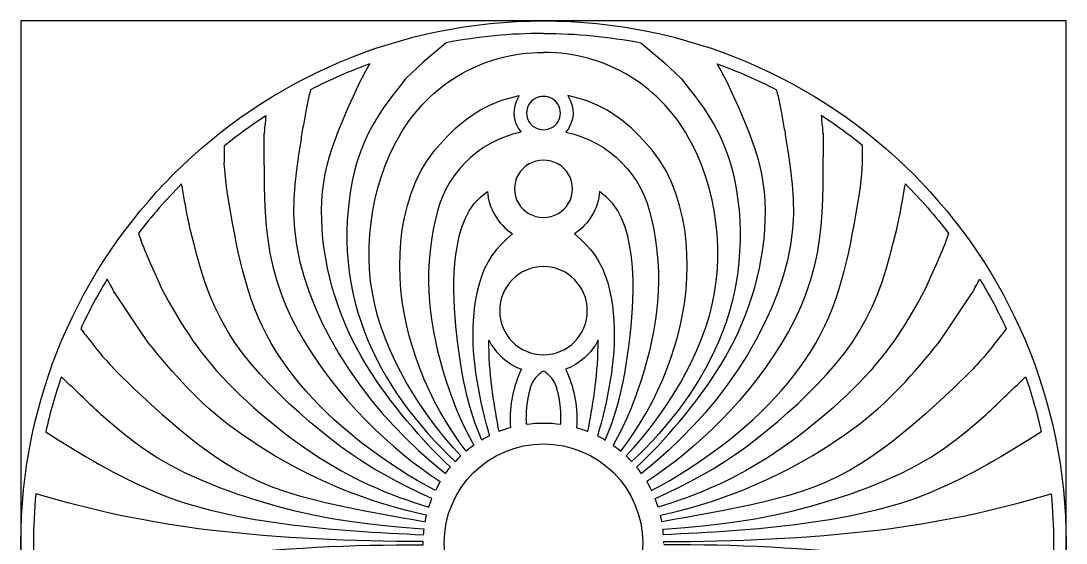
# Model space of a CAD drawing. Header units: millimetres. Extents: x -1386 to -329, y 3886 to 4387.
# Drawn here: x -829 to -329, y 4137 to 4387 of the extents above; entities that cross this region are included whole.
import ezdxf

# ---------------------------------------------------------------- set-up
doc = ezdxf.new("R2010")
doc.units = ezdxf.units.MM

msp = doc.modelspace()

# ---------------------------------------------------------------- linework, layer by layer
at = {"color": 1}
for p, q in [((-731.82, 4318.34), (-731.82, 4318.37)), ((-426.46, 4318.34), (-426.45, 4318.37))]:
    msp.add_line(p, q, dxfattribs=at)
msp.add_lwpolyline([(-829.14, 3886.62), (-329.14, 3886.62), (-329.14, 4386.62), (-829.14, 4386.62)], close=True)
for points in [[(-579.14, 4380.62, 0.04799), (-625.65, 4376.14), (-636.76, 4366.89), (-645.13, 4358.89), (-647.26, 4356.21), (-649.36, 4353.53), (-651.43, 4350.82), (-653.48, 4348.06), (-655.48, 4345.24), (-657.42, 4342.33), (-659.3, 4339.32), (-661.11, 4336.2), (-662.82, 4332.95), (-664.44, 4329.56), (-665.95, 4325.99), (-667.34, 4322.25), (-668.59, 4318.32), (-669.71, 4314.17), (-670.68, 4309.84), (-671.5, 4305.34), (-672.16, 4300.7), (-672.66, 4295.95), (-673, 4291.09), (-673.17, 4286.17), (-673.16, 4281.2), (-672.98, 4276.21), (-672.61, 4271.21), (-672.06, 4266.25), (-671.31, 4261.32), (-670.37, 4256.47), (-669.24, 4251.68), (-667.93, 4246.97), (-666.44, 4242.32), (-664.79, 4237.76), (-662.98, 4233.26), (-661.01, 4228.85), (-658.9, 4224.51), (-656.64, 4220.25), (-654.26, 4216.07), (-651.75, 4211.97), (-649.12, 4207.95), (-646.38, 4204.02), (-643.54, 4200.17), (-640.6, 4196.41), (-637.57, 4192.73), (-634.46, 4189.15), (-631.27, 4185.65), (-628.01, 4182.24), (-624.69, 4178.93), (-621.32, 4175.7, -0.016486), (-618.65, 4178.39), (-622.21, 4182.24), (-625.66, 4186.2), (-629.01, 4190.29), (-632.28, 4194.53), (-635.47, 4198.95), (-638.6, 4203.56), (-641.66, 4208.37), (-644.61, 4213.35), (-647.43, 4218.47), (-650.09, 4223.71), (-652.55, 4229.05), (-654.79, 4234.47), (-656.78, 4239.93), (-658.48, 4245.41), (-659.89, 4250.91), (-661, 4256.43), (-661.82, 4261.97), (-662.35, 4267.53), (-662.6, 4273.13), (-662.56, 4278.77), (-662.24, 4284.45), (-661.65, 4290.17), (-660.78, 4295.9), (-659.63, 4301.6), (-658.21, 4307.24), (-656.5, 4312.78), (-654.52, 4318.19), (-652.25, 4323.42), (-649.71, 4328.45, -0.283265), (-579.14, 4371.56)], [(-579.14, 4380.62, -0.04799), (-532.62, 4376.14), (-521.52, 4366.89), (-513.14, 4358.89), (-511.02, 4356.21), (-508.92, 4353.53), (-506.84, 4350.82), (-504.8, 4348.06), (-502.8, 4345.24), (-500.85, 4342.33), (-498.97, 4339.32), (-497.17, 4336.2), (-495.45, 4332.95), (-493.83, 4329.56), (-492.32, 4325.99), (-490.94, 4322.25), (-489.68, 4318.32), (-488.56, 4314.17), (-487.59, 4309.84), (-486.78, 4305.34), (-486.11, 4300.7), (-485.61, 4295.95), (-485.27, 4291.09), (-485.11, 4286.17), (-485.11, 4281.2), (-485.3, 4276.21), (-485.66, 4271.21), (-486.22, 4266.25), (-486.96, 4261.32), (-487.9, 4256.47), (-489.03, 4251.68), (-490.34, 4246.97), (-491.83, 4242.32), (-493.48, 4237.76), (-495.3, 4233.26), (-497.26, 4228.85), (-499.38, 4224.51), (-501.63, 4220.25), (-504.01, 4216.07), (-506.52, 4211.97), (-509.15, 4207.95), (-511.89, 4204.02), (-514.73, 4200.17), (-517.67, 4196.41), (-520.7, 4192.73), (-523.82, 4189.15), (-527, 4185.65), (-530.26, 4182.24), (-533.58, 4178.93), (-536.96, 4175.7, 0.016486), (-539.62, 4178.39), (-536.06, 4182.24), (-532.61, 4186.2), (-529.26, 4190.29), (-525.99, 4194.53), (-522.8, 4198.95), (-519.67, 4203.56), (-516.62, 4208.37), (-513.66, 4213.35), (-510.84, 4218.47), (-508.19, 4223.71), (-505.72, 4229.05), (-503.48, 4234.47), (-501.5, 4239.93), (-499.79, 4245.41), (-498.39, 4250.91), (-497.28, 4256.43), (-496.46, 4261.97), (-495.92, 4267.53), (-495.68, 4273.13), (-495.71, 4278.77), (-496.03, 4284.45), (-496.62, 4290.17), (-497.49, 4295.9), (-498.64, 4301.6), (-500.07, 4307.24), (-501.77, 4312.78), (-503.76, 4318.19), (-506.02, 4323.42), (-508.57, 4328.45, 0.283265), (-579.14, 4371.56)], [(-712.86, 4332.75), (-712.87, 4331.67), (-712.87, 4330.6), (-712.88, 4329.52), (-712.88, 4328.45), (-712.88, 4327.38), (-712.88, 4326.3), (-712.87, 4325.23), (-712.87, 4324.16), (-712.86, 4323.08), (-712.85, 4322.01), (-712.85, 4320.93), (-712.81, 4314.4), (-712.73, 4307.87), (-712.55, 4301.35), (-712.24, 4294.84), (-711.74, 4288.36), (-711, 4281.9), (-709.99, 4275.47), (-708.65, 4269.08), (-706.94, 4262.73), (-704.83, 4256.43), (-702.33, 4250.19), (-699.48, 4244.04), (-696.32, 4237.99), (-692.89, 4232.06), (-689.22, 4226.27), (-685.35, 4220.64), (-681.31, 4215.19), (-677.15, 4209.94), (-672.89, 4204.89), (-668.57, 4200.07), (-664.19, 4195.48), (-659.78, 4191.1), (-655.35, 4186.94), (-650.91, 4182.99), (-646.47, 4179.26), (-642.06, 4175.74), (-637.68, 4172.43), (-633.35, 4169.33), (-628.52, 4166.06, 0.021394), (-630.86, 4161.73), (-635.22, 4164.14), (-639.53, 4166.63), (-643.8, 4169.21), (-648.02, 4171.86), (-652.18, 4174.58), (-656.29, 4177.39), (-660.33, 4180.26), (-664.3, 4183.22), (-668.2, 4186.25), (-672.02, 4189.35), (-675.75, 4192.53), (-679.39, 4195.79), (-682.93, 4199.11), (-686.36, 4202.52), (-689.69, 4206), (-692.89, 4209.55), (-695.98, 4213.17), (-698.94, 4216.87), (-701.76, 4220.65), (-704.45, 4224.49), (-706.98, 4228.41), (-709.37, 4232.4), (-711.6, 4236.47), (-713.67, 4240.61), (-715.57, 4244.82), (-717.31, 4249.1), (-718.91, 4253.44), (-720.38, 4257.84), (-721.72, 4262.29), (-722.95, 4266.78), (-724.09, 4271.32), (-725.14, 4275.9), (-726.11, 4280.51), (-727.02, 4285.15), (-727.87, 4289.81), (-728.68, 4294.49), (-729.46, 4299.18), (-730.23, 4303.89), (-730.88, 4308.64), (-731.35, 4313.49), (-731.82, 4318.34, -0.004854), (-731.72, 4327.03, -0.025001), (-711.95, 4341.3, 0.006418), (-712.87, 4331.67)], [(-445.42, 4332.75), (-445.41, 4331.67), (-445.4, 4330.6), (-445.39, 4329.52), (-445.39, 4328.45), (-445.39, 4327.38), (-445.4, 4326.3), (-445.4, 4325.23), (-445.4, 4324.16), (-445.41, 4323.08), (-445.42, 4322.01), (-445.43, 4320.93), (-445.46, 4314.4), (-445.54, 4307.87), (-445.72, 4301.35), (-446.03, 4294.84), (-446.54, 4288.36), (-447.27, 4281.9), (-448.28, 4275.47), (-449.62, 4269.08), (-451.33, 4262.73), (-453.45, 4256.43), (-455.95, 4250.19), (-458.79, 4244.04), (-461.95, 4237.99), (-465.39, 4232.06), (-469.06, 4226.27), (-472.93, 4220.64), (-476.96, 4215.19), (-481.13, 4209.94), (-485.38, 4204.89), (-489.71, 4200.07), (-494.08, 4195.48), (-498.49, 4191.1), (-502.93, 4186.94), (-507.37, 4182.99), (-511.8, 4179.26), (-516.22, 4175.74), (-520.59, 4172.43), (-524.92, 4169.33), (-529.75, 4166.06, -0.021394), (-527.41, 4161.73), (-523.06, 4164.14), (-518.74, 4166.63), (-514.48, 4169.21), (-510.26, 4171.86), (-506.09, 4174.58), (-501.99, 4177.39), (-497.94, 4180.26), (-493.97, 4183.22), (-490.07, 4186.25), (-486.25, 4189.35), (-482.52, 4192.53), (-478.89, 4195.79), (-475.35, 4199.11), (-471.91, 4202.52), (-468.59, 4206), (-465.38, 4209.55), (-462.29, 4213.17), (-459.34, 4216.87), (-456.51, 4220.65), (-453.83, 4224.49), (-451.29, 4228.41), (-448.9, 4232.4), (-446.67, 4236.47), (-444.61, 4240.61), (-442.71, 4244.82), (-440.96, 4249.1), (-439.36, 4253.44), (-437.9, 4257.84), (-436.55, 4262.29), (-435.32, 4266.78), (-434.18, 4271.32), (-433.14, 4275.9), (-432.16, 4280.51), (-431.26, 4285.15), (-430.4, 4289.81), (-429.59, 4294.49), (-428.81, 4299.18), (-428.04, 4303.89), (-427.4, 4308.64), (-426.93, 4313.49), (-426.46, 4318.34, 0.004854), (-426.56, 4327.03, 0.025001), (-446.33, 4341.3, -0.006418), (-445.41, 4331.67)], [(-521.64, 4136.62, 0.003683), (-521.64, 4137.46, 0.029902), (-419.38, 4142.8, 0.042177), (-336.28, 4160.21, -0.024216), (-335.14, 4136.62, -0.024216), (-336.28, 4113.02, 0.042177), (-419.38, 4130.43, 0.029902), (-521.64, 4135.77, 0.003683)]]:
    msp.add_lwpolyline(points, format="xyb", dxfattribs=at)
for points in [[(-623.67, 4172.99), (-626.2, 4175.39), (-628.76, 4177.91), (-631.33, 4180.52), (-633.92, 4183.23), (-636.52, 4186.04), (-639.11, 4188.93), (-641.71, 4191.91), (-644.3, 4194.97), (-646.87, 4198.1), (-649.42, 4201.31), (-651.95, 4204.58), (-654.44, 4207.92), (-656.89, 4211.32), (-659.3, 4214.81), (-661.65, 4218.37), (-663.93, 4222.01), (-666.14, 4225.74), (-668.26, 4229.56), (-670.3, 4233.47), (-672.24, 4237.49), (-674.07, 4241.6), (-675.79, 4245.83), (-677.38, 4250.15), (-678.85, 4254.56), (-680.18, 4259.05), (-681.38, 4263.59), (-682.42, 4268.19), (-683.32, 4272.81), (-684.06, 4277.44), (-684.63, 4282.09), (-685.03, 4286.71), (-685.25, 4291.32), (-685.3, 4295.88), (-685.15, 4300.39), (-684.81, 4304.83), (-684.27, 4309.19), (-683.52, 4313.45), (-682.58, 4317.62), (-681.47, 4321.71), (-680.22, 4325.72), (-678.84, 4329.68), (-677.37, 4333.59), (-675.81, 4337.46), (-674.2, 4341.31), (-672.56, 4345.14), (-670.09, 4350.58), (-667.1, 4357.01), (-667.05, 4357.11, -0.023397), (-662.16, 4366.06, 0.031767), (-690.55, 4353.69, 0.020873), (-692.45, 4345.2), (-692.64, 4344.26), (-692.82, 4343.33), (-693, 4342.39), (-693.18, 4341.45), (-693.35, 4340.51), (-693.52, 4339.57), (-693.69, 4338.63), (-693.86, 4337.69), (-694.02, 4336.75), (-694.19, 4335.81), (-694.35, 4334.87), (-694.51, 4333.92), (-694.67, 4332.98), (-694.83, 4332.04), (-694.99, 4331.1), (-695.14, 4330.15), (-695.3, 4329.21), (-696.37, 4322.29), (-697.34, 4315.34), (-698.12, 4308.35), (-698.6, 4301.29), (-698.69, 4294.13), (-698.3, 4286.86), (-697.35, 4279.46), (-695.84, 4271.95), (-693.79, 4264.37), (-691.24, 4256.75), (-688.23, 4249.15), (-684.78, 4241.58), (-680.92, 4234.1), (-676.69, 4226.74), (-672.12, 4219.53), (-667.23, 4212.51), (-662.06, 4205.73), (-656.64, 4199.18), (-650.96, 4192.88), (-645.04, 4186.81), (-638.89, 4180.97), (-632.52, 4175.37), (-625.95, 4170, -0.01634)], [(-534.6, 4172.99), (-532.07, 4175.39), (-529.52, 4177.91), (-526.94, 4180.52), (-524.35, 4183.23), (-521.76, 4186.04), (-519.16, 4188.93), (-516.56, 4191.91), (-513.98, 4194.97), (-511.4, 4198.1), (-508.85, 4201.31), (-506.33, 4204.58), (-503.83, 4207.92), (-501.38, 4211.32), (-498.98, 4214.81), (-496.63, 4218.37), (-494.35, 4222.01), (-492.14, 4225.74), (-490.01, 4229.56), (-487.97, 4233.47), (-486.04, 4237.49), (-484.2, 4241.6), (-482.49, 4245.83), (-480.89, 4250.15), (-479.42, 4254.56), (-478.09, 4259.05), (-476.9, 4263.59), (-475.85, 4268.19), (-474.96, 4272.81), (-474.22, 4277.44), (-473.65, 4282.09), (-473.24, 4286.71), (-473.02, 4291.32), (-472.98, 4295.88), (-473.12, 4300.39), (-473.46, 4304.83), (-474.01, 4309.19), (-474.75, 4313.45), (-475.69, 4317.62), (-476.8, 4321.71), (-478.05, 4325.72), (-479.43, 4329.68), (-480.91, 4333.59), (-482.46, 4337.46), (-484.07, 4341.31), (-485.71, 4345.14), (-488.19, 4350.58), (-491.18, 4357.01), (-491.23, 4357.11, 0.023397), (-496.12, 4366.06, -0.031767), (-467.72, 4353.69, -0.020873), (-465.82, 4345.2), (-465.64, 4344.26), (-465.45, 4343.33), (-465.27, 4342.39), (-465.1, 4341.45), (-464.92, 4340.51), (-464.75, 4339.57), (-464.58, 4338.63), (-464.42, 4337.69), (-464.25, 4336.75), (-464.09, 4335.81), (-463.93, 4334.87), (-463.76, 4333.92), (-463.6, 4332.98), (-463.45, 4332.04), (-463.29, 4331.1), (-463.13, 4330.15), (-462.97, 4329.21), (-461.9, 4322.29), (-460.93, 4315.34), (-460.16, 4308.35), (-459.67, 4301.29), (-459.58, 4294.13), (-459.97, 4286.86), (-460.92, 4279.46), (-462.44, 4271.95), (-464.48, 4264.37), (-467.03, 4256.75), (-470.05, 4249.15), (-473.5, 4241.58), (-477.35, 4234.1), (-481.58, 4226.74), (-486.16, 4219.53), (-491.04, 4212.51), (-496.21, 4205.73), (-501.64, 4199.18), (-507.32, 4192.88), (-513.24, 4186.81), (-519.38, 4180.97), (-525.75, 4175.37), (-532.32, 4170, 0.01634)], [(-616.13, 4180.63), (-619.51, 4185.16), (-622.72, 4189.82), (-625.74, 4194.6), (-628.59, 4199.49), (-631.25, 4204.47), (-633.73, 4209.55), (-636.02, 4214.7), (-638.13, 4219.93), (-640.06, 4225.21), (-641.8, 4230.54), (-643.34, 4235.91), (-644.67, 4241.34), (-645.79, 4246.82), (-646.68, 4252.35), (-647.33, 4257.94), (-647.74, 4263.58), (-647.89, 4269.28), (-647.77, 4275.04), (-647.38, 4280.85), (-646.68, 4286.69), (-645.65, 4292.51), (-644.27, 4298.27), (-642.51, 4303.93), (-640.34, 4309.45), (-637.74, 4314.79), (-634.68, 4319.91), (-631.13, 4324.76), (-627.12, 4329.27), (-624.71, 4331.67, -0.160339), (-590.76, 4350.82, 0.33567), (-589.89, 4333.36, 0.304931), (-630.73, 4291.66), (-631.85, 4286.68), (-632.73, 4281.65), (-633.39, 4276.61), (-633.83, 4271.63), (-634.08, 4266.7), (-634.14, 4261.81), (-634.01, 4256.97), (-633.7, 4252.17), (-633.23, 4247.41), (-632.6, 4242.67), (-631.81, 4237.97), (-630.88, 4233.28), (-629.8, 4228.62), (-628.6, 4223.96), (-627.28, 4219.32), (-625.84, 4214.68), (-624.29, 4210.05), (-622.62, 4205.45), (-620.84, 4200.89), (-618.94, 4196.39), (-616.91, 4191.98), (-614.76, 4187.66), (-612.48, 4183.46, 0.020103)], [(-579.14, 4350.49, 1.013347), (-579.14, 4334.49, 1.013347)], [(-542.14, 4180.63), (-538.76, 4185.16), (-535.56, 4189.82), (-532.53, 4194.6), (-529.69, 4199.49), (-527.03, 4204.47), (-524.55, 4209.55), (-522.25, 4214.7), (-520.14, 4219.93), (-518.21, 4225.21), (-516.48, 4230.54), (-514.94, 4235.91), (-513.6, 4241.34), (-512.49, 4246.82), (-511.6, 4252.35), (-510.94, 4257.94), (-510.53, 4263.58), (-510.38, 4269.28), (-510.5, 4275.04), (-510.9, 4280.85), (-511.59, 4286.69), (-512.62, 4292.51), (-514, 4298.27), (-515.76, 4303.93), (-517.93, 4309.45), (-520.53, 4314.79), (-523.59, 4319.91), (-527.14, 4324.76), (-531.16, 4329.27), (-533.56, 4331.67, 0.160339), (-567.51, 4350.82, -0.33567), (-568.39, 4333.36, -0.304931), (-527.55, 4291.66), (-526.42, 4286.68), (-525.54, 4281.65), (-524.88, 4276.61), (-524.44, 4271.63), (-524.19, 4266.7), (-524.14, 4261.81), (-524.27, 4256.97), (-524.57, 4252.17), (-525.04, 4247.41), (-525.68, 4242.67), (-526.46, 4237.97), (-527.4, 4233.28), (-528.47, 4228.62), (-529.67, 4223.96), (-530.99, 4219.32), (-532.43, 4214.68), (-533.98, 4210.05), (-535.65, 4205.45), (-537.43, 4200.89), (-539.34, 4196.39), (-541.36, 4191.98), (-543.52, 4187.66), (-545.8, 4183.46, -0.020103)], [(-579.14, 4292.57, 1.018679), (-579.14, 4319.87, 1.018679)], [(-752.24, 4308.58, 0.032306), (-772.95, 4284.85, 0.003946), (-770.2, 4277.48), (-770.16, 4277.38), (-770.12, 4277.27), (-770.08, 4277.17), (-770.04, 4277.06), (-770, 4276.96), (-769.96, 4276.86), (-769.92, 4276.75), (-769.88, 4276.65), (-769.84, 4276.54), (-769.8, 4276.44), (-769.75, 4276.33), (-767.11, 4270.36), (-764.47, 4264.4), (-761.83, 4258.43), (-760.15, 4255.24), (-758.64, 4252.55), (-757.1, 4249.87), (-755.53, 4247.17), (-753.92, 4244.47), (-752.26, 4241.75), (-750.53, 4239.02), (-748.72, 4236.28), (-746.83, 4233.51), (-744.83, 4230.73), (-742.73, 4227.91), (-740.51, 4225.08), (-738.16, 4222.21), (-735.66, 4219.31), (-733.01, 4216.38), (-730.21, 4213.42), (-727.28, 4210.45), (-724.22, 4207.47), (-721.05, 4204.49), (-717.79, 4201.54), (-714.45, 4198.61), (-711.03, 4195.72), (-707.56, 4192.88), (-704.05, 4190.1), (-700.5, 4187.39), (-696.94, 4184.77), (-693.38, 4182.24), (-689.82, 4179.82), (-686.29, 4177.51), (-682.77, 4175.31), (-679.27, 4173.22), (-675.79, 4171.23), (-672.31, 4169.34), (-668.84, 4167.55), (-665.38, 4165.84), (-661.92, 4164.22), (-658.46, 4162.68), (-654.99, 4161.22), (-651.52, 4159.83), (-648.04, 4158.51), (-644.55, 4157.26), (-641.05, 4156.07), (-637.53, 4154.93), (-634, 4153.84), (-632.5, 4158.02), (-638.15, 4160.6), (-643.76, 4163.29), (-649.31, 4166.12), (-654.8, 4169.1), (-660.23, 4172.24), (-665.58, 4175.57), (-670.85, 4179.08), (-676.05, 4182.77), (-681.16, 4186.62), (-686.2, 4190.63), (-691.17, 4194.78), (-696.07, 4199.07), (-700.9, 4203.49), (-705.64, 4208.03), (-710.27, 4212.71), (-714.74, 4217.52), (-719.03, 4222.48), (-723.08, 4227.59), (-726.88, 4232.87), (-730.38, 4238.31), (-733.54, 4243.94), (-736.36, 4249.73), (-738.87, 4255.67), (-741.09, 4261.71), (-743.08, 4267.82), (-744.86, 4273.98), (-746.48, 4280.14), (-747.96, 4286.27), (-749.34, 4292.35, -0.004156)], [(-406.03, 4308.58, -0.032306), (-385.32, 4284.85, -0.003946), (-388.07, 4277.48), (-388.11, 4277.38), (-388.16, 4277.27), (-388.2, 4277.17), (-388.24, 4277.06), (-388.28, 4276.96), (-388.32, 4276.86), (-388.36, 4276.75), (-388.4, 4276.65), (-388.44, 4276.54), (-388.48, 4276.44), (-388.52, 4276.33), (-391.16, 4270.36), (-393.8, 4264.4), (-396.44, 4258.43), (-398.12, 4255.24), (-399.64, 4252.55), (-401.17, 4249.87), (-402.74, 4247.17), (-404.35, 4244.47), (-406.02, 4241.75), (-407.75, 4239.02), (-409.55, 4236.28), (-411.45, 4233.51), (-413.44, 4230.73), (-415.54, 4227.91), (-417.76, 4225.08), (-420.12, 4222.21), (-422.61, 4219.31), (-425.26, 4216.38), (-428.06, 4213.42), (-431, 4210.45), (-434.05, 4207.47), (-437.22, 4204.49), (-440.48, 4201.54), (-443.83, 4198.61), (-447.24, 4195.72), (-450.71, 4192.88), (-454.23, 4190.1), (-457.77, 4187.39), (-461.33, 4184.77), (-464.9, 4182.24), (-468.45, 4179.82), (-471.99, 4177.51), (-475.5, 4175.31), (-479, 4173.22), (-482.49, 4171.23), (-485.96, 4169.34), (-489.43, 4167.55), (-492.9, 4165.84), (-496.36, 4164.22), (-499.82, 4162.68), (-503.28, 4161.22), (-506.75, 4159.83), (-510.23, 4158.51), (-513.72, 4157.26), (-517.22, 4156.07), (-520.74, 4154.93), (-524.28, 4153.84), (-525.77, 4158.02), (-520.12, 4160.6), (-514.52, 4163.29), (-508.96, 4166.12), (-503.47, 4169.1), (-498.04, 4172.24), (-492.69, 4175.57), (-487.42, 4179.08), (-482.23, 4182.77), (-477.11, 4186.62), (-472.07, 4190.63), (-467.1, 4194.78), (-462.2, 4199.07), (-457.38, 4203.49), (-452.63, 4208.03), (-448.01, 4212.71), (-443.53, 4217.52), (-439.25, 4222.48), (-435.19, 4227.59), (-431.39, 4232.87), (-427.89, 4238.31), (-424.73, 4243.94), (-421.91, 4249.73), (-419.41, 4255.67), (-417.18, 4261.71), (-415.19, 4267.82), (-413.41, 4273.98), (-411.8, 4280.14), (-410.32, 4286.27), (-408.93, 4292.35, 0.004156)], [(-593.94, 4284.67), (-596.62, 4282.24), (-599.21, 4279.74), (-601.62, 4277.11), (-603.79, 4274.29), (-605.68, 4271.26), (-607.3, 4268.05), (-608.68, 4264.69), (-609.83, 4261.21), (-610.77, 4257.64), (-611.53, 4254.01), (-612.11, 4250.36), (-612.53, 4246.7), (-612.81, 4243.05), (-612.97, 4239.43), (-613, 4235.82), (-612.91, 4232.23), (-612.72, 4228.65), (-612.43, 4225.08), (-612.05, 4221.53), (-611.59, 4217.98), (-611.05, 4214.44), (-610.45, 4210.9), (-609.79, 4207.39), (-609.08, 4203.92), (-608.32, 4200.51), (-607.52, 4197.2), (-606.69, 4193.99), (-605.83, 4190.91), (-604.95, 4187.99, 0.018584), (-608.7, 4185.93), (-610.31, 4189.83), (-611.78, 4193.8), (-613.13, 4197.85), (-614.35, 4201.97), (-615.46, 4206.14), (-616.47, 4210.35), (-617.37, 4214.61), (-618.19, 4218.9), (-618.91, 4223.2), (-619.55, 4227.52), (-620.12, 4231.84), (-620.62, 4236.16), (-621.06, 4240.46), (-621.43, 4244.75), (-621.73, 4249.03), (-621.93, 4253.3), (-622.03, 4257.57), (-622, 4261.86), (-621.83, 4266.16), (-621.51, 4270.48), (-621.02, 4274.83), (-620.34, 4279.21), (-619.43, 4283.57), (-618.22, 4287.81), (-616.66, 4291.88), (-614.69, 4295.68), (-612.24, 4299.14), (-609.3, 4302.2), (-605.99, 4304.97, 0.231577)], [(-564.34, 4284.67), (-561.66, 4282.24), (-559.07, 4279.74), (-556.65, 4277.11), (-554.48, 4274.29), (-552.6, 4271.26), (-550.97, 4268.05), (-549.59, 4264.69), (-548.44, 4261.21), (-547.5, 4257.64), (-546.75, 4254.01), (-546.17, 4250.36), (-545.74, 4246.7), (-545.46, 4243.05), (-545.31, 4239.43), (-545.28, 4235.82), (-545.36, 4232.23), (-545.55, 4228.65), (-545.84, 4225.08), (-546.22, 4221.53), (-546.68, 4217.98), (-547.22, 4214.44), (-547.82, 4210.9), (-548.48, 4207.39), (-549.2, 4203.92), (-549.96, 4200.51), (-550.76, 4197.2), (-551.59, 4193.99), (-552.44, 4190.91), (-553.32, 4187.99, -0.018584), (-549.57, 4185.93), (-547.97, 4189.83), (-546.49, 4193.8), (-545.15, 4197.85), (-543.92, 4201.97), (-542.81, 4206.14), (-541.8, 4210.35), (-540.9, 4214.61), (-540.09, 4218.9), (-539.36, 4223.2), (-538.72, 4227.52), (-538.16, 4231.84), (-537.66, 4236.16), (-537.22, 4240.46), (-536.84, 4244.75), (-536.55, 4249.03), (-536.34, 4253.3), (-536.25, 4257.57), (-536.27, 4261.86), (-536.44, 4266.16), (-536.76, 4270.48), (-537.25, 4274.83), (-537.93, 4279.21), (-538.84, 4283.57), (-540.05, 4287.81), (-541.61, 4291.88), (-543.59, 4295.68), (-546.03, 4299.14), (-548.98, 4302.2), (-552.28, 4304.97, -0.231577)], [(-579.14, 4269.06, 0.989756), (-579.14, 4226.7, 0.989756)], [(-795.91, 4233.36), (-795.09, 4232.29), (-794.27, 4231.22), (-793.44, 4230.16), (-792.6, 4229.11), (-791.76, 4228.07), (-790.9, 4227.04), (-790.03, 4226.01), (-789.15, 4225), (-788.26, 4223.99), (-787.35, 4223), (-786.44, 4222.01), (-785.53, 4221.02), (-784.61, 4220.04), (-783.68, 4219.07), (-782.75, 4218.1), (-781.82, 4217.13), (-780.88, 4216.16), (-777.86, 4213.28), (-774.8, 4210.39), (-771.68, 4207.45), (-768.45, 4204.47), (-765.09, 4201.4), (-761.55, 4198.25), (-757.81, 4194.98), (-753.85, 4191.6), (-749.66, 4188.15), (-745.24, 4184.68), (-740.62, 4181.22), (-735.77, 4177.83), (-730.72, 4174.55), (-725.47, 4171.43), (-720.02, 4168.51), (-714.37, 4165.84), (-708.54, 4163.46), (-702.55, 4161.33), (-696.44, 4159.44), (-690.25, 4157.74), (-684.01, 4156.21), (-677.76, 4154.82), (-671.54, 4153.52), (-665.37, 4152.3), (-659.29, 4151.12), (-653.29, 4149.98), (-647.37, 4148.89), (-641.51, 4147.84), (-635.72, 4146.83, -0.01399), (-635.06, 4149.98), (-639.45, 4151.01), (-643.84, 4152.1), (-648.23, 4153.25), (-652.62, 4154.47), (-657.02, 4155.79), (-661.41, 4157.19), (-665.79, 4158.7), (-670.17, 4160.31), (-674.54, 4162.03), (-678.88, 4163.83), (-683.19, 4165.72), (-687.46, 4167.7), (-691.69, 4169.75), (-695.86, 4171.88), (-699.97, 4174.07), (-704.02, 4176.32), (-707.99, 4178.62), (-711.87, 4180.98), (-715.67, 4183.38), (-719.36, 4185.82), (-722.95, 4188.29), (-726.43, 4190.79), (-729.78, 4193.31), (-733, 4195.85), (-736.09, 4198.4), (-739.05, 4200.96), (-741.89, 4203.53), (-744.62, 4206.11), (-747.24, 4208.7), (-749.78, 4211.29), (-752.23, 4213.89), (-754.61, 4216.49), (-756.93, 4219.1), (-759.19, 4221.72), (-761.41, 4224.33), (-763.59, 4226.95), (-765.75, 4229.57), (-767.9, 4232.2), (-771.78, 4237.69), (-777.83, 4246.79), (-783.89, 4255.89), (-783.91, 4255.92), (-783.93, 4255.96), (-783.96, 4256), (-783.98, 4256.03), (-784, 4256.07), (-784.03, 4256.11), (-784.05, 4256.14), (-784.07, 4256.18), (-784.09, 4256.22), (-784.12, 4256.25), (-784.14, 4256.29, -0.00336), (-787.87, 4262.98, 0.027542), (-800.49, 4239.27, 0.010756)], [(-362.37, 4233.36), (-363.18, 4232.29), (-364, 4231.22), (-364.83, 4230.16), (-365.67, 4229.11), (-366.52, 4228.07), (-367.37, 4227.04), (-368.24, 4226.01), (-369.13, 4225), (-370.02, 4223.99), (-370.92, 4223), (-371.83, 4222.01), (-372.75, 4221.02), (-373.67, 4220.04), (-374.59, 4219.07), (-375.52, 4218.1), (-376.46, 4217.13), (-377.39, 4216.16), (-380.41, 4213.28), (-383.47, 4210.39), (-386.59, 4207.45), (-389.82, 4204.47), (-393.19, 4201.4), (-396.72, 4198.25), (-400.46, 4194.98), (-404.43, 4191.6), (-408.62, 4188.15), (-413.03, 4184.68), (-417.66, 4181.22), (-422.5, 4177.83), (-427.55, 4174.55), (-432.8, 4171.43), (-438.26, 4168.51), (-443.9, 4165.84), (-449.74, 4163.46), (-455.73, 4161.33), (-461.83, 4159.44), (-468.02, 4157.74), (-474.26, 4156.21), (-480.51, 4154.82), (-486.74, 4153.52), (-492.9, 4152.3), (-498.98, 4151.12), (-504.98, 4149.98), (-510.91, 4148.89), (-516.76, 4147.84), (-522.55, 4146.83, 0.01399), (-523.21, 4149.98), (-518.82, 4151.01), (-514.43, 4152.1), (-510.04, 4153.25), (-505.65, 4154.47), (-501.26, 4155.79), (-496.87, 4157.19), (-492.48, 4158.7), (-488.1, 4160.31), (-483.74, 4162.03), (-479.4, 4163.83), (-475.09, 4165.72), (-470.81, 4167.7), (-466.59, 4169.75), (-462.41, 4171.88), (-458.3, 4174.07), (-454.25, 4176.32), (-450.29, 4178.62), (-446.4, 4180.98), (-442.61, 4183.38), (-438.91, 4185.82), (-435.32, 4188.29), (-431.85, 4190.79), (-428.49, 4193.31), (-425.27, 4195.85), (-422.18, 4198.4), (-419.22, 4200.96), (-416.38, 4203.53), (-413.66, 4206.11), (-411.03, 4208.7), (-408.49, 4211.29), (-406.04, 4213.89), (-403.66, 4216.49), (-401.35, 4219.1), (-399.08, 4221.72), (-396.87, 4224.33), (-394.68, 4226.95), (-392.52, 4229.57), (-390.37, 4232.2), (-386.5, 4237.69), (-380.44, 4246.79), (-374.38, 4255.89), (-374.36, 4255.92), (-374.34, 4255.96), (-374.32, 4256), (-374.29, 4256.03), (-374.27, 4256.07), (-374.25, 4256.11), (-374.23, 4256.14), (-374.2, 4256.18), (-374.18, 4256.22), (-374.16, 4256.25), (-374.13, 4256.29, 0.00336), (-370.41, 4262.98, -0.027542), (-357.78, 4239.27, -0.010756)], [(-600.37, 4190.05), (-600.79, 4192.18), (-601.19, 4194.36), (-601.6, 4196.62), (-602, 4198.93), (-602.41, 4201.31), (-602.8, 4203.76), (-603.17, 4206.26), (-603.53, 4208.81), (-603.87, 4211.42), (-604.18, 4214.08), (-604.46, 4216.78), (-604.71, 4219.53), (-604.92, 4222.31), (-605.08, 4225.13), (-605.2, 4227.99), (-605.27, 4230.88), (-605.28, 4233.79, 0.183418), (-589.68, 4219.81), (-590.4, 4218.25), (-591.07, 4216.69), (-591.69, 4215.12), (-592.26, 4213.54), (-592.78, 4211.94), (-593.24, 4210.34), (-593.66, 4208.71), (-594.03, 4207.06), (-594.34, 4205.4), (-594.6, 4203.72), (-594.81, 4202.03), (-594.97, 4200.33), (-595.08, 4198.63), (-595.13, 4196.93), (-595.13, 4195.24), (-595.07, 4193.56), (-594.96, 4191.9, 0.024854)], [(-557.91, 4190.05), (-557.49, 4192.18), (-557.08, 4194.36), (-556.68, 4196.62), (-556.27, 4198.93), (-555.87, 4201.31), (-555.48, 4203.76), (-555.1, 4206.26), (-554.74, 4208.81), (-554.4, 4211.42), (-554.09, 4214.08), (-553.81, 4216.78), (-553.56, 4219.53), (-553.35, 4222.31), (-553.19, 4225.13), (-553.07, 4227.99), (-553, 4230.88), (-552.99, 4233.79, -0.183418), (-568.59, 4219.81), (-567.87, 4218.25), (-567.2, 4216.69), (-566.59, 4215.12), (-566.02, 4213.54), (-565.5, 4211.94), (-565.03, 4210.34), (-564.61, 4208.71), (-564.25, 4207.06), (-563.93, 4205.4), (-563.67, 4203.72), (-563.46, 4202.03), (-563.3, 4200.33), (-563.2, 4198.63), (-563.15, 4196.93), (-563.15, 4195.24), (-563.2, 4193.56), (-563.32, 4191.9, -0.024854)], [(-725.66, 4149.55), (-721.35, 4148.73), (-717.01, 4147.96), (-712.65, 4147.24), (-708.27, 4146.57), (-703.89, 4145.96), (-699.51, 4145.38), (-695.14, 4144.85), (-690.8, 4144.37), (-686.48, 4143.92), (-682.19, 4143.51), (-677.92, 4143.13), (-673.68, 4142.79), (-669.47, 4142.47), (-665.27, 4142.18), (-661.1, 4141.91), (-656.95, 4141.66), (-652.83, 4141.42), (-648.72, 4141.2), (-644.63, 4140.98), (-640.56, 4140.78), (-636.5, 4140.58, -0.011535), (-636.26, 4143.22), (-638.76, 4143.4), (-646.92, 4144.08), (-655.14, 4144.86), (-663.44, 4145.79), (-671.85, 4146.93), (-680.39, 4148.3), (-689.1, 4149.96), (-698, 4151.95), (-707.06, 4154.29), (-716.17, 4156.96), (-725.19, 4159.91), (-733.99, 4163.11), (-742.44, 4166.52), (-750.41, 4170.12), (-757.76, 4173.87), (-764.4, 4177.74), (-770.44, 4181.7), (-775.98, 4185.73), (-781.14, 4189.83), (-786.06, 4193.96), (-790.85, 4198.11), (-792.09, 4199.3), (-793.33, 4200.49), (-794.57, 4201.68), (-795.81, 4202.87), (-797.05, 4204.06), (-798.29, 4205.25), (-799.53, 4206.44), (-800.77, 4207.63), (-802.01, 4208.82), (-803.25, 4210.01), (-804.49, 4211.2, -0.016892), (-809.76, 4216.29, 0.028113), (-817.24, 4189.91, 0.003178), (-811.31, 4186.06), (-797.98, 4177.88), (-794.64, 4175.96), (-791.49, 4174.23), (-788.32, 4172.51), (-785.13, 4170.8), (-781.9, 4169.12), (-778.65, 4167.46), (-775.34, 4165.83), (-771.99, 4164.24), (-768.57, 4162.69), (-765.09, 4161.19), (-761.53, 4159.74), (-757.88, 4158.35), (-754.15, 4157.02), (-750.32, 4155.76), (-746.4, 4154.56), (-742.38, 4153.44), (-738.3, 4152.37), (-734.14, 4151.37), (-729.92, 4150.43)], [(-570.83, 4193.51, 0.000735), (-570.79, 4194.5, 0.005316), (-570.79, 4194.64, 0.000114), (-570.77, 4195.73, 0.002707), (-570.77, 4195.77, 0.002653), (-570.77, 4196.34, 0.002673), (-570.77, 4196.91, 0.00263), (-570.78, 4197.48, 0.002645), (-570.8, 4198.05, 0.002615), (-570.82, 4198.62, 0.002625), (-570.85, 4199.19, 0.002606), (-570.89, 4199.76, 0.002611), (-570.93, 4200.33, 0.002604), (-570.98, 4200.9, 0.002604), (-571.03, 4201.47, 0.002609), (-571.09, 4202.04, 0.002604), (-571.15, 4202.6, 0.00262), (-571.22, 4203.17, 0.002611), (-571.3, 4203.74, 0.002639), (-571.38, 4204.3, 0.002624), (-571.47, 4204.87, 0.002664), (-571.56, 4205.43, 0.002646), (-571.66, 4205.99, 0.002695), (-571.77, 4206.55, 0.002686), (-571.88, 4207.1, 0.002715), (-572, 4207.66, 0.002714), (-572.12, 4208.21, 0.002703), (-572.25, 4208.76, 0.002715), (-572.39, 4209.31, 0.002679), (-572.41, 4209.41, 0.000275), (-572.67, 4210.4, 0.005082), (-572.69, 4210.45, 0.000248), (-572.98, 4211.48, 0.102794), (-575.16, 4215.61, 0.092461), (-579.14, 4218.94, 0.092461), (-583.11, 4215.61, 0.102794), (-585.29, 4211.48, 0.000248), (-585.59, 4210.45, 0.005082), (-585.6, 4210.4, 0.000275), (-585.86, 4209.41, 0.002679), (-585.89, 4209.31, 0.002715), (-586.02, 4208.76, 0.002703), (-586.15, 4208.21, 0.002714), (-586.27, 4207.66, 0.002715), (-586.39, 4207.1, 0.002686), (-586.5, 4206.55, 0.002695), (-586.61, 4205.99, 0.002646), (-586.71, 4205.43, 0.002664), (-586.8, 4204.87, 0.002624), (-586.89, 4204.3, 0.002639), (-586.97, 4203.74, 0.002611), (-587.05, 4203.17, 0.00262), (-587.12, 4202.6, 0.002604), (-587.19, 4202.04, 0.002609), (-587.25, 4201.47, 0.002604), (-587.3, 4200.9, 0.002604), (-587.35, 4200.33, 0.002611), (-587.39, 4199.76, 0.002606), (-587.42, 4199.19, 0.002625), (-587.45, 4198.62, 0.002615), (-587.47, 4198.05, 0.002645), (-587.49, 4197.48, 0.00263), (-587.5, 4196.91, 0.002673), (-587.51, 4196.34, 0.002653), (-587.51, 4195.77, 0.002707), (-587.5, 4195.73, 0.000114), (-587.48, 4194.64, 0.005316), (-587.48, 4194.5, 0.000735), (-587.44, 4193.51, -0.072583)], [(-432.62, 4149.55), (-436.92, 4148.73), (-441.26, 4147.96), (-445.63, 4147.24), (-450, 4146.57), (-454.39, 4145.96), (-458.77, 4145.38), (-463.13, 4144.85), (-467.48, 4144.37), (-471.79, 4143.92), (-476.09, 4143.51), (-480.35, 4143.13), (-484.59, 4142.79), (-488.81, 4142.47), (-493, 4142.18), (-497.17, 4141.91), (-501.32, 4141.66), (-505.45, 4141.42), (-509.56, 4141.2), (-513.65, 4140.98), (-517.72, 4140.78), (-521.77, 4140.58, 0.011535), (-522.02, 4143.22), (-519.51, 4143.4), (-511.35, 4144.08), (-503.14, 4144.86), (-494.84, 4145.79), (-486.43, 4146.93), (-477.88, 4148.3), (-469.17, 4149.96), (-460.27, 4151.95), (-451.21, 4154.29), (-442.1, 4156.96), (-433.08, 4159.91), (-424.28, 4163.11), (-415.83, 4166.52), (-407.87, 4170.12), (-400.52, 4173.87), (-393.87, 4177.74), (-387.84, 4181.7), (-382.3, 4185.73), (-377.13, 4189.83), (-372.21, 4193.96), (-367.42, 4198.11), (-366.18, 4199.3), (-364.94, 4200.49), (-363.7, 4201.68), (-362.46, 4202.87), (-361.22, 4204.06), (-359.98, 4205.25), (-358.74, 4206.44), (-357.5, 4207.63), (-356.26, 4208.82), (-355.02, 4210.01), (-353.78, 4211.2, 0.016892), (-348.51, 4216.29, -0.028113), (-341.03, 4189.91, -0.003178), (-346.97, 4186.06), (-360.3, 4177.88), (-363.63, 4175.96), (-366.79, 4174.23), (-369.96, 4172.51), (-373.15, 4170.8), (-376.37, 4169.12), (-379.63, 4167.46), (-382.93, 4165.83), (-386.29, 4164.24), (-389.7, 4162.69), (-393.19, 4161.19), (-396.75, 4159.74), (-400.39, 4158.35), (-404.12, 4157.02), (-407.95, 4155.76), (-411.88, 4154.56), (-415.89, 4153.44), (-419.98, 4152.37), (-424.13, 4151.37), (-428.35, 4150.43)], [(-636.64, 4136.62, -0.003683), (-636.63, 4137.46, -0.029902), (-738.89, 4142.8, -0.042177), (-821.99, 4160.21, 0.024216), (-823.14, 4136.62, 0.024216), (-821.99, 4113.02, -0.042177), (-738.89, 4130.43, -0.029902), (-636.63, 4135.77, -0.003683)]]:
    msp.add_lwpolyline(points, format="xyb", close=True, dxfattribs=at)
for radius in [250, 47.5]:
    msp.add_circle((-579.14, 4136.62), radius, dxfattribs=at)
for points in [[(-605.33, 4233.75), (-605.27, 4233.69), (-605.22, 4233.64), (-605.17, 4233.58)], [(-552.95, 4233.75), (-553, 4233.69), (-553.05, 4233.64), (-553.1, 4233.58)]]:
    msp.add_open_spline(points, degree=3, dxfattribs=at)

doc.saveas('drawing.dxf')
